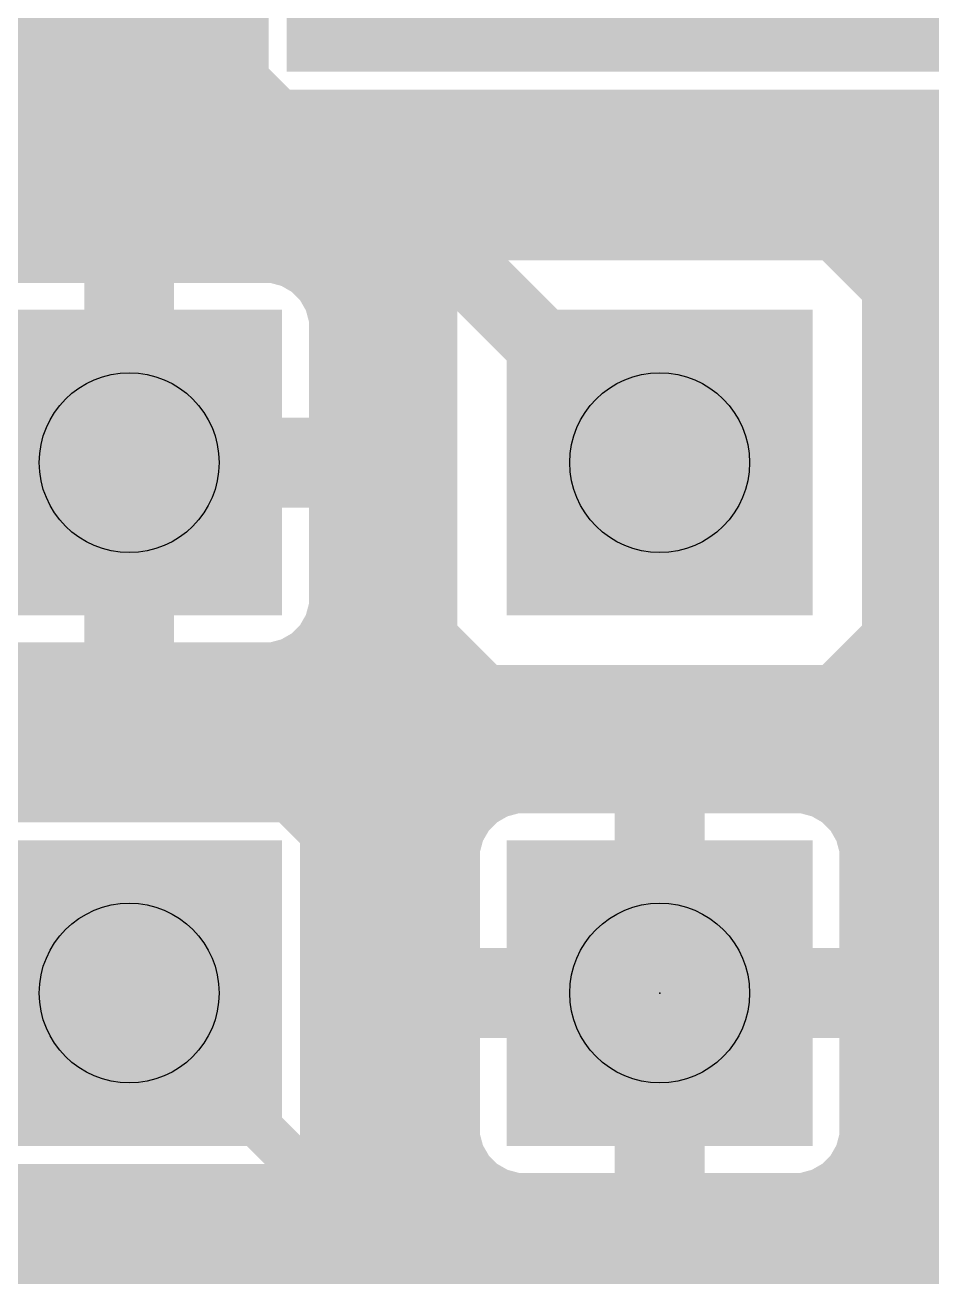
# Model space of a CAD drawing. Extents: x 0 to 10.8, y 0 to 6.1.
# Drawn here: x 1.671 to 1.8727, y 3.9535 to 4.232 of the extents above; entities that cross this region are included whole.
import ezdxf

# ---------------------------------------------------------------- set-up
doc = ezdxf.new("R2010")
doc.units = 0
for name, color, linetype in [('1', 22, 'CONTINUOUS'), ('116', 253, 'CONTINUOUS'), ('16', 175, 'CONTINUOUS'), ('17', 82, 'CONTINUOUS'), ('21', 253, 'CONTINUOUS'), ('23', 7, 'CONTINUOUS'), ('29', 253, 'CONTINUOUS'), ('30', 253, 'CONTINUOUS'), ('44', 253, 'CONTINUOUS')]:
    doc.layers.add(name, color=color, linetype=linetype)

# ---------------------------------------------------------------- blocks, each defined once
blk = doc.blocks.new('SQUAREP')
blk.add_solid([(-0.5, -0.5), (0.5, -0.5), (-0.5, 0.5), (0.5, 0.5)])

msp = doc.modelspace()

# ---------------------------------------------------------------- linework, layer by layer
at = {"layer": '1', "const_width": 0.016}
for points in [[(1.717126, 4.39028), (1.717126, 4.223913)], [(1.267083, 4.24), (1.717126, 4.24)], [(1.265154, 4.224), (1.717126, 4.224)], [(1.717126, 4.223913), (1.470732, 4.223913)], [(1.802965, 4.18765), (1.780957, 4.209654)], [(1.780957, 4.209654), (1.897752, 4.209654)], [(1.782614, 4.208), (4.294, 4.208)], [(1.464567, 4.192917), (1.753862, 4.192917)], [(1.753862, 4.192917), (1.812126, 4.134654)], [(1.798614, 4.192), (4.294, 4.192)], [(1.85165, 4.18765), (1.802965, 4.18765)], [(1.865122, 4.174177), (1.85165, 4.18765)], [(1.863299, 4.176), (1.888846, 4.176)], [(1.865122, 4.095126), (1.865122, 4.174177)], [(1.742122, 4.136654), (1.742122, 4.160819)], [(1.742122, 4.160819), (1.759126, 4.143811)], [(1.742122, 4.16), (1.742937, 4.16)], [(1.865122, 4.16), (1.884126, 4.16)], [(1.742122, 4.144), (1.758937, 4.144)], [(1.759126, 4.143811), (1.759126, 4.095126)], [(1.865122, 4.144), (1.884126, 4.144)], [(1.646126, 4.136654), (1.692098, 4.136654)], [(1.692098, 4.136654), (1.692098, 4.132646)], [(1.69615, 4.132646), (1.69615, 4.136654)], [(1.69615, 4.136654), (1.742122, 4.136654)], [(1.692098, 4.132646), (1.646126, 4.132646)], [(1.692118, 4.086654), (1.692118, 4.132626)], [(1.692118, 4.132626), (1.696126, 4.132626)], [(1.696126, 4.132626), (1.696126, 4.086654)], [(1.742122, 4.132646), (1.69615, 4.132646)], [(1.742122, 4.10228), (1.742122, 4.132646)], [(1.692118, 4.128), (1.696126, 4.128)], [(1.742122, 4.128), (1.759126, 4.128)], [(1.865122, 4.128), (1.884126, 4.128)], [(1.692118, 4.112), (1.696126, 4.112)], [(1.742122, 4.112), (1.759126, 4.112)], [(1.865122, 4.112), (1.884126, 4.112)], [(1.740894, 4.097705), (1.742122, 4.10228)], [(1.738528, 4.093598), (1.740894, 4.097705)], [(1.692118, 4.096), (1.696126, 4.096)], [(1.739909, 4.096), (1.759126, 4.096)], [(1.759126, 4.095126), (1.772598, 4.081654)], [(1.85165, 4.081654), (1.865122, 4.095126)], [(1.865122, 4.096), (1.88615, 4.096)], [(1.735177, 4.090248), (1.738528, 4.093598)], [(1.731071, 4.087882), (1.735177, 4.090248)], [(1.661752, 4.086654), (1.692118, 4.086654)], [(1.696126, 4.086654), (1.726496, 4.086654)], [(1.726496, 4.086654), (1.731071, 4.087882)], [(1.772598, 4.081654), (1.85165, 4.081654)], [(1.395488, 4.08), (1.955299, 4.08)], [(1.379488, 4.064), (1.777335, 4.064)], [(1.779752, 4.06465), (1.775177, 4.063421)], [(1.810118, 4.06465), (1.779752, 4.06465)], [(1.810118, 4.018677), (1.810118, 4.06465)], [(1.810118, 4.064), (1.814126, 4.064)], [(1.844496, 4.06465), (1.814126, 4.06465)], [(1.814126, 4.06465), (1.814126, 4.018677)], [(1.849071, 4.063421), (1.844496, 4.06465)], [(1.846917, 4.064), (1.971299, 4.064)], [(1.730752, 4.06265), (1.657496, 4.06265)], [(1.740122, 4.05328), (1.730752, 4.06265)], [(1.771071, 4.061055), (1.76772, 4.057705)], [(1.775177, 4.063421), (1.771071, 4.061055)], [(1.853177, 4.061055), (1.849071, 4.063421)], [(1.856528, 4.057705), (1.853177, 4.061055)], [(1.76772, 4.057705), (1.765354, 4.053598)], [(1.858894, 4.053598), (1.856528, 4.057705)], [(1.740122, 3.980024), (1.740122, 4.05328)], [(1.765354, 4.053598), (1.764126, 4.049024)], [(1.860122, 4.049024), (1.858894, 4.053598)], [(1.740122, 4.048), (1.764126, 4.048)], [(1.764126, 4.049024), (1.764126, 4.018654)], [(1.810118, 4.048), (1.814126, 4.048)], [(1.860122, 4.018654), (1.860122, 4.049024)], [(1.860122, 4.048), (1.884126, 4.048)], [(1.740122, 4.032), (1.764126, 4.032)], [(1.810118, 4.032), (1.814126, 4.032)], [(1.860122, 4.032), (1.884126, 4.032)], [(1.764126, 4.018654), (1.810098, 4.018654)], [(1.810098, 4.018654), (1.810098, 4.014646)], [(1.814126, 4.018677), (1.810118, 4.018677)], [(1.81415, 4.014646), (1.81415, 4.018654)], [(1.81415, 4.018654), (1.860122, 4.018654)], [(1.740122, 4.016), (1.810098, 4.016)], [(1.810098, 4.014646), (1.764126, 4.014646)], [(1.764126, 4.014646), (1.764126, 3.98428)], [(1.810118, 3.968654), (1.810118, 4.014626)], [(1.810118, 4.014626), (1.814126, 4.014626)], [(1.814126, 4.014626), (1.814126, 3.968654)], [(1.81415, 4.016), (1.884126, 4.016)], [(1.860122, 4.014646), (1.81415, 4.014646)], [(1.860122, 3.98428), (1.860122, 4.014646)], [(1.740122, 4), (1.764126, 4)], [(1.810118, 4), (1.814126, 4)], [(1.860122, 4), (1.884126, 4)], [(1.740122, 3.984), (1.764201, 3.984)], [(1.764126, 3.98428), (1.765354, 3.979705)], [(1.810118, 3.984), (1.814126, 3.984)], [(1.858894, 3.979705), (1.860122, 3.98428)], [(1.860043, 3.984), (1.884126, 3.984)], [(1.730752, 3.970654), (1.740122, 3.980024)], [(1.765354, 3.979705), (1.76772, 3.975598)], [(1.856528, 3.975598), (1.858894, 3.979705)], [(1.76772, 3.975598), (1.771071, 3.972248)], [(1.853177, 3.972248), (1.856528, 3.975598)], [(1.771071, 3.972248), (1.775177, 3.969882)], [(1.849071, 3.969882), (1.853177, 3.972248)], [(1.657496, 3.970654), (1.730752, 3.970654)], [(1.775177, 3.969882), (1.779752, 3.968654)], [(1.844496, 3.968654), (1.849071, 3.969882)], [(1.377453, 3.968), (1.979, 3.968)], [(1.779752, 3.968654), (1.810118, 3.968654)], [(1.814126, 3.968654), (1.844496, 3.968654)], [(1.377453, 3.952), (1.979, 3.952)]]:
    msp.add_lwpolyline(points, dxfattribs=at)
at = {"layer": '1', "const_width": 0.008}
for points in [[(1.717126, 4.236, 1), (1.717126, 4.244)], [(1.717126, 4.22, 1), (1.717126, 4.228)], [(1.717126, 4.219913, 1), (1.717126, 4.227913)], [(1.713126, 4.223913, 1), (1.721126, 4.223913)], [(1.780957, 4.213654, 1), (1.780957, 4.205654)], [(1.783785, 4.212482, 1), (1.778129, 4.206825)], [(1.782614, 4.212, 1), (1.782614, 4.204)], [(1.756691, 4.195746, 1), (1.751034, 4.190089)], [(1.753862, 4.188917, 1), (1.753862, 4.196917)], [(1.798614, 4.196, 1), (1.798614, 4.188)], [(1.802965, 4.19165, 1), (1.802965, 4.18365)], [(1.800136, 4.184821, 1), (1.805793, 4.190478)], [(1.854478, 4.190478, 1), (1.848821, 4.184821)], [(1.85165, 4.18365, 1), (1.85165, 4.19165)], [(1.863299, 4.18, 1), (1.863299, 4.172)], [(1.869122, 4.174177, 1), (1.861122, 4.174177)], [(1.862294, 4.171349, 1), (1.86795, 4.177006)], [(1.746122, 4.160819, 1), (1.738122, 4.160819)], [(1.744951, 4.163647, 1), (1.739293, 4.157991)], [(1.742122, 4.164, 1), (1.742122, 4.156)], [(1.742937, 4.156, 1), (1.742937, 4.164)], [(1.865122, 4.164, 1), (1.865122, 4.156)], [(1.742122, 4.148, 1), (1.742122, 4.14)], [(1.763126, 4.143811, 1), (1.755126, 4.143811)], [(1.756297, 4.140983, 1), (1.761955, 4.146639)], [(1.758937, 4.14, 1), (1.758937, 4.148)], [(1.865122, 4.148, 1), (1.865122, 4.14)], [(1.696098, 4.136654, 1), (1.688098, 4.136654)], [(1.692098, 4.132654, 1), (1.692098, 4.140654)], [(1.70015, 4.136654, 1), (1.69215, 4.136654)], [(1.69615, 4.140654, 1), (1.69615, 4.132654)], [(1.742122, 4.132654, 1), (1.742122, 4.140654)], [(1.809298, 4.131825, 1), (1.814954, 4.137482)], [(1.696118, 4.132626, 1), (1.688118, 4.132626)], [(1.692118, 4.136626, 1), (1.692118, 4.128626)], [(1.692098, 4.128646, 1), (1.692098, 4.136646)], [(1.700126, 4.132626, 1), (1.692126, 4.132626)], [(1.69615, 4.136646, 1), (1.69615, 4.128646)], [(1.696126, 4.128626, 1), (1.696126, 4.136626)], [(1.738122, 4.136654, 1), (1.746122, 4.136654)], [(1.746122, 4.132646, 1), (1.738122, 4.132646)], [(1.742122, 4.128646, 1), (1.742122, 4.136646)], [(1.688098, 4.132646, 1), (1.696098, 4.132646)], [(1.692118, 4.132, 1), (1.692118, 4.124)], [(1.69215, 4.132646, 1), (1.70015, 4.132646)], [(1.696126, 4.124, 1), (1.696126, 4.132)], [(1.742122, 4.132, 1), (1.742122, 4.124)], [(1.759126, 4.124, 1), (1.759126, 4.132)], [(1.865122, 4.132, 1), (1.865122, 4.124)], [(1.692118, 4.116, 1), (1.692118, 4.108)], [(1.696126, 4.108, 1), (1.696126, 4.116)], [(1.742122, 4.116, 1), (1.742122, 4.108)], [(1.759126, 4.108, 1), (1.759126, 4.116)], [(1.865122, 4.116, 1), (1.865122, 4.108)], [(1.745985, 4.101242, 1), (1.738259, 4.103317)], [(1.744359, 4.095708, 1), (1.737428, 4.099702)], [(1.738122, 4.10228, 1), (1.746122, 4.10228)], [(1.692118, 4.1, 1), (1.692118, 4.092)], [(1.696126, 4.092, 1), (1.696126, 4.1)], [(1.739909, 4.1, 1), (1.739909, 4.092)], [(1.737031, 4.098742, 1), (1.744757, 4.096667)], [(1.761954, 4.097954, 1), (1.756298, 4.092298)], [(1.759126, 4.092, 1), (1.759126, 4.1)], [(1.865122, 4.1, 1), (1.865122, 4.092)], [(1.86795, 4.092298, 1), (1.862294, 4.097954)], [(1.735062, 4.095595, 1), (1.741993, 4.091601)], [(1.741356, 4.09077, 1), (1.735699, 4.096427)], [(1.732349, 4.093076, 1), (1.738006, 4.08742)], [(1.737174, 4.086782, 1), (1.73318, 4.093714)], [(1.755126, 4.095126, 1), (1.763126, 4.095126)], [(1.861122, 4.095126, 1), (1.869122, 4.095126)], [(1.692118, 4.082654, 1), (1.692118, 4.090654)], [(1.696126, 4.090654, 1), (1.696126, 4.082654)], [(1.725459, 4.090517, 1), (1.727533, 4.08279)], [(1.726496, 4.082654, 1), (1.726496, 4.090654)], [(1.729074, 4.091348, 1), (1.733068, 4.084416)], [(1.732108, 4.084019, 1), (1.730034, 4.091745)], [(1.688118, 4.086654, 1), (1.696118, 4.086654)], [(1.692126, 4.086654, 1), (1.700126, 4.086654)], [(1.772598, 4.085654, 1), (1.772598, 4.077654)], [(1.76977, 4.078825, 1), (1.775427, 4.084482)], [(1.848821, 4.084482, 1), (1.854478, 4.078825)], [(1.85165, 4.077654, 1), (1.85165, 4.085654)], [(1.779752, 4.06865, 1), (1.779752, 4.06065)], [(1.777335, 4.06, 1), (1.777335, 4.068)], [(1.780789, 4.060786, 1), (1.778715, 4.068513)], [(1.814118, 4.06465, 1), (1.806118, 4.06465)], [(1.810118, 4.068, 1), (1.810118, 4.06)], [(1.810118, 4.06065, 1), (1.810118, 4.06865)], [(1.814126, 4.06865, 1), (1.814126, 4.06065)], [(1.818126, 4.06465, 1), (1.810126, 4.06465)], [(1.814126, 4.06, 1), (1.814126, 4.068)], [(1.845533, 4.068513, 1), (1.843459, 4.060786)], [(1.846917, 4.068, 1), (1.846917, 4.06)], [(1.844496, 4.06065, 1), (1.844496, 4.06865)], [(1.73358, 4.065478, 1), (1.727924, 4.059821)], [(1.730752, 4.05865, 1), (1.730752, 4.06665)], [(1.773899, 4.058227, 1), (1.768242, 4.063884)], [(1.77414, 4.067284, 1), (1.776214, 4.059558)], [(1.777174, 4.059955, 1), (1.77318, 4.066887)], [(1.851068, 4.066887, 1), (1.847074, 4.059955)], [(1.848034, 4.059558, 1), (1.850108, 4.067284)], [(1.856006, 4.063884, 1), (1.850349, 4.058227)], [(1.769074, 4.064521, 1), (1.773068, 4.057589)], [(1.85118, 4.057589, 1), (1.855174, 4.064521)], [(1.764892, 4.060533, 1), (1.770549, 4.054876)], [(1.771186, 4.055708, 1), (1.764255, 4.059702)], [(1.859993, 4.059702, 1), (1.853062, 4.055708)], [(1.853699, 4.054876, 1), (1.859356, 4.060533)], [(1.744122, 4.05328, 1), (1.736122, 4.05328)], [(1.769217, 4.052561, 1), (1.761491, 4.054636)], [(1.862757, 4.054636, 1), (1.855031, 4.052561)], [(1.737294, 4.050451, 1), (1.74295, 4.056108)], [(1.761889, 4.055595, 1), (1.76882, 4.051601)], [(1.855428, 4.051601, 1), (1.862359, 4.055595)], [(1.740122, 4.052, 1), (1.740122, 4.044)], [(1.768126, 4.049024, 1), (1.760126, 4.049024)], [(1.764126, 4.044, 1), (1.764126, 4.052)], [(1.810118, 4.052, 1), (1.810118, 4.044)], [(1.814126, 4.044, 1), (1.814126, 4.052)], [(1.864122, 4.049024, 1), (1.856122, 4.049024)], [(1.860122, 4.052, 1), (1.860122, 4.044)], [(1.760263, 4.050061, 1), (1.767989, 4.047986)], [(1.856259, 4.047986, 1), (1.863985, 4.050061)], [(1.740122, 4.036, 1), (1.740122, 4.028)], [(1.764126, 4.028, 1), (1.764126, 4.036)], [(1.810118, 4.036, 1), (1.810118, 4.028)], [(1.814126, 4.028, 1), (1.814126, 4.036)], [(1.860122, 4.036, 1), (1.860122, 4.028)], [(1.764126, 4.022654, 1), (1.764126, 4.014654)], [(1.814098, 4.018654, 1), (1.806098, 4.018654)], [(1.810118, 4.022677, 1), (1.810118, 4.014677)], [(1.810098, 4.014654, 1), (1.810098, 4.022654)], [(1.81815, 4.018654, 1), (1.81015, 4.018654)], [(1.81415, 4.022654, 1), (1.81415, 4.014654)], [(1.814126, 4.014677, 1), (1.814126, 4.022677)], [(1.860122, 4.014654, 1), (1.860122, 4.022654)], [(1.740122, 4.02, 1), (1.740122, 4.012)], [(1.760126, 4.018654, 1), (1.768126, 4.018654)], [(1.764126, 4.018646, 1), (1.764126, 4.010646)], [(1.768126, 4.014646, 1), (1.760126, 4.014646)], [(1.806118, 4.018677, 1), (1.814118, 4.018677)], [(1.814118, 4.014626, 1), (1.806118, 4.014626)], [(1.810118, 4.018626, 1), (1.810118, 4.010626)], [(1.810098, 4.012, 1), (1.810098, 4.02)], [(1.810098, 4.010646, 1), (1.810098, 4.018646)], [(1.810126, 4.018677, 1), (1.818126, 4.018677)], [(1.818126, 4.014626, 1), (1.810126, 4.014626)], [(1.81415, 4.02, 1), (1.81415, 4.012)], [(1.81415, 4.018646, 1), (1.81415, 4.010646)], [(1.814126, 4.010626, 1), (1.814126, 4.018626)], [(1.856122, 4.018654, 1), (1.864122, 4.018654)], [(1.864122, 4.014646, 1), (1.856122, 4.014646)], [(1.860122, 4.010646, 1), (1.860122, 4.018646)], [(1.806098, 4.014646, 1), (1.814098, 4.014646)], [(1.81015, 4.014646, 1), (1.81815, 4.014646)], [(1.740122, 4.004, 1), (1.740122, 3.996)], [(1.764126, 3.996, 1), (1.764126, 4.004)], [(1.810118, 4.004, 1), (1.810118, 3.996)], [(1.814126, 3.996, 1), (1.814126, 4.004)], [(1.860122, 4.004, 1), (1.860122, 3.996)], [(1.740122, 3.988, 1), (1.740122, 3.98)], [(1.767989, 3.985317, 1), (1.760263, 3.983242)], [(1.764201, 3.98, 1), (1.764201, 3.988)], [(1.810118, 3.988, 1), (1.810118, 3.98)], [(1.814126, 3.98, 1), (1.814126, 3.988)], [(1.860043, 3.988, 1), (1.860043, 3.98)], [(1.863985, 3.983242, 1), (1.856259, 3.985317)], [(1.760126, 3.98428, 1), (1.768126, 3.98428)], [(1.856122, 3.98428, 1), (1.864122, 3.98428)], [(1.74295, 3.977195, 1), (1.737294, 3.982852)], [(1.76882, 3.981702, 1), (1.761889, 3.977708)], [(1.862359, 3.977708, 1), (1.855428, 3.981702)], [(1.736122, 3.980024, 1), (1.744122, 3.980024)], [(1.761491, 3.978667, 1), (1.769217, 3.980742)], [(1.770549, 3.978427, 1), (1.764892, 3.97277)], [(1.859356, 3.97277, 1), (1.853699, 3.978427)], [(1.855031, 3.980742, 1), (1.862757, 3.978667)], [(1.764255, 3.973601, 1), (1.771186, 3.977595)], [(1.773068, 3.975714, 1), (1.769074, 3.968782)], [(1.855174, 3.968782, 1), (1.85118, 3.975714)], [(1.853062, 3.977595, 1), (1.859993, 3.973601)], [(1.727924, 3.973482, 1), (1.73358, 3.967825)], [(1.730752, 3.966654, 1), (1.730752, 3.974654)], [(1.768242, 3.96942, 1), (1.773899, 3.975076)], [(1.776214, 3.973745, 1), (1.77414, 3.966019)], [(1.77318, 3.966416, 1), (1.777174, 3.973348)], [(1.847074, 3.973348, 1), (1.851068, 3.966416)], [(1.850108, 3.966019, 1), (1.848034, 3.973745)], [(1.850349, 3.975076, 1), (1.856006, 3.96942)], [(1.779752, 3.972654, 1), (1.779752, 3.964654)], [(1.778715, 3.96479, 1), (1.780789, 3.972517)], [(1.810118, 3.964654, 1), (1.810118, 3.972654)], [(1.814126, 3.972654, 1), (1.814126, 3.964654)], [(1.843459, 3.972517, 1), (1.845533, 3.96479)], [(1.844496, 3.964654, 1), (1.844496, 3.972654)], [(1.806118, 3.968654, 1), (1.814118, 3.968654)], [(1.810126, 3.968654, 1), (1.818126, 3.968654)]]:
    msp.add_lwpolyline(points, format="xyb", dxfattribs=at)
at = {"layer": '116', "const_width": 0.016063}
for points in [[(1.694134, 4.120709, 1), (1.694134, 4.148583, 1), (1.694134, 4.120709)], [(1.812126, 4.120709, 1), (1.812126, 4.148583, 1), (1.812126, 4.120709)], [(1.694134, 4.002717, 1), (1.694134, 4.030591, 1), (1.694134, 4.002717)], [(1.812126, 4.002717, 1), (1.812126, 4.030591, 1), (1.812126, 4.002717)]]:
    msp.add_lwpolyline(points, format="xyb", dxfattribs=at)
at = {"layer": '16'}
for points, const_width in [([(1.717126, 4.39028), (1.717126, 4.219024)], 0.016), ([(1.484697, 4.24), (1.717126, 4.24)], 0.016), ([(1.468697, 4.224), (1.717126, 4.224)], 0.016), ([(1.717126, 4.219024), (1.726496, 4.209654)], 0.016), ([(1.726496, 4.209654), (1.897752, 4.209654)], 0.016), ([(1.452697, 4.208), (4.368303, 4.208)], 0.016), ([(1.436697, 4.192), (4.352303, 4.192)], 0.016), ([(1.772598, 4.18765), (1.759126, 4.174177)], 0.016), ([(1.85165, 4.18765), (1.772598, 4.18765)], 0.016), ([(1.865122, 4.174177), (1.85165, 4.18765)], 0.016), ([(1.692118, 4.18265), (1.661752, 4.18265)], 0.016), ([(1.692118, 4.136677), (1.692118, 4.18265)], 0.016), ([(1.726496, 4.18265), (1.696126, 4.18265)], 0.016), ([(1.696126, 4.18265), (1.696126, 4.136677)], 0.016), ([(1.731071, 4.181421), (1.726496, 4.18265)], 0.016), ([(1.735177, 4.179055), (1.731071, 4.181421)], 0.016), ([(1.738528, 4.175705), (1.735177, 4.179055)], 0.016), ([(1.692118, 4.176), (1.696126, 4.176)], 0.016), ([(1.738232, 4.176), (1.760949, 4.176)], 0.016), ([(1.740894, 4.171598), (1.738528, 4.175705)], 0.016), ([(1.863299, 4.176), (1.888846, 4.176)], 0.016), ([(1.759126, 4.174177), (1.759126, 4.095126)], 0.016), ([(1.865122, 4.095126), (1.865122, 4.174177)], 0.016), ([(1.742122, 4.167024), (1.740894, 4.171598)], 0.016), ([(1.742122, 4.136654), (1.742122, 4.167024)], 0.016), ([(1.692118, 4.16), (1.696126, 4.16)], 0.016), ([(1.742122, 4.16), (1.759126, 4.16)], 0.016), ([(1.865122, 4.16), (1.884126, 4.16)], 0.016), ([(1.692118, 4.144), (1.696126, 4.144)], 0.016), ([(1.742122, 4.144), (1.759126, 4.144)], 0.016), ([(1.865122, 4.144), (1.884126, 4.144)], 0.016), ([(1.646126, 4.136654), (1.692098, 4.136654)], 0.016), ([(1.692098, 4.136654), (1.692098, 4.132646)], 0.016), ([(1.696126, 4.136677), (1.692118, 4.136677)], 0.016), ([(1.69615, 4.132646), (1.69615, 4.136654)], 0.016), ([(1.69615, 4.136654), (1.742122, 4.136654)], 0.016), ([(1.692098, 4.132646), (1.646126, 4.132646)], 0.016), ([(1.692118, 4.086654), (1.692118, 4.132626)], 0.016), ([(1.692118, 4.132626), (1.696126, 4.132626)], 0.016), ([(1.696126, 4.132626), (1.696126, 4.086654)], 0.016), ([(1.742122, 4.132646), (1.69615, 4.132646)], 0.016), ([(1.742122, 4.10228), (1.742122, 4.132646)], 0.016), ([(1.692118, 4.128), (1.696126, 4.128)], 0.016), ([(1.742122, 4.128), (1.759126, 4.128)], 0.016), ([(1.865122, 4.128), (1.884126, 4.128)], 0.016), ([(1.692118, 4.112), (1.696126, 4.112)], 0.016), ([(1.742122, 4.112), (1.759126, 4.112)], 0.016), ([(1.865122, 4.112), (1.884126, 4.112)], 0.016), ([(1.740894, 4.097705), (1.742122, 4.10228)], 0.016), ([(1.738528, 4.093598), (1.740894, 4.097705)], 0.016), ([(1.692118, 4.096), (1.696126, 4.096)], 0.016), ([(1.739909, 4.096), (1.759126, 4.096)], 0.016), ([(1.759126, 4.095126), (1.772598, 4.081654)], 0.016), ([(1.85165, 4.081654), (1.865122, 4.095126)], 0.016), ([(1.865122, 4.096), (1.88615, 4.096)], 0.016), ([(1.735177, 4.090248), (1.738528, 4.093598)], 0.016), ([(1.731071, 4.087882), (1.735177, 4.090248)], 0.016), ([(1.661752, 4.086654), (1.692118, 4.086654)], 0.016), ([(1.696126, 4.086654), (1.726496, 4.086654)], 0.016), ([(1.726496, 4.086654), (1.731071, 4.087882)], 0.016), ([(1.772598, 4.081654), (1.85165, 4.081654)], 0.016), ([(1.324697, 4.08), (4.240303, 4.08)], 0.016), ([(1.308697, 4.064), (1.777335, 4.064)], 0.016), ([(1.779752, 4.06465), (1.775177, 4.063421)], 0.016), ([(1.810118, 4.06465), (1.779752, 4.06465)], 0.016), ([(1.810118, 4.018677), (1.810118, 4.06465)], 0.016), ([(1.810118, 4.064), (1.814126, 4.064)], 0.016), ([(1.844496, 4.06465), (1.814126, 4.06465)], 0.016), ([(1.814126, 4.06465), (1.814126, 4.018677)], 0.016), ([(1.849071, 4.063421), (1.844496, 4.06465)], 0.016), ([(1.846917, 4.064), (4.224303, 4.064)], 0.016), ([(1.730752, 4.06265), (1.657496, 4.06265)], 0.016), ([(1.740122, 4.05328), (1.730752, 4.06265)], 0.016), ([(1.771071, 4.061055), (1.76772, 4.057705)], 0.016), ([(1.775177, 4.063421), (1.771071, 4.061055)], 0.016), ([(1.853177, 4.061055), (1.849071, 4.063421)], 0.016), ([(1.856528, 4.057705), (1.853177, 4.061055)], 0.016), ([(1.76772, 4.057705), (1.765354, 4.053598)], 0.016), ([(1.858894, 4.053598), (1.856528, 4.057705)], 0.016), ([(1.740122, 3.999571), (1.740122, 4.05328)], 0.016), ([(1.765354, 4.053598), (1.764126, 4.049024)], 0.016), ([(1.860122, 4.049024), (1.858894, 4.053598)], 0.016), ([(1.740122, 4.048), (1.764126, 4.048)], 0.016), ([(1.764126, 4.049024), (1.764126, 4.018654)], 0.016), ([(1.810118, 4.048), (1.814126, 4.048)], 0.016), ([(1.860122, 4.018654), (1.860122, 4.049024)], 0.016), ([(1.860122, 4.048), (1.884126, 4.048)], 0.016), ([(1.740122, 4.032), (1.764126, 4.032)], 0.016), ([(1.810118, 4.032), (1.814126, 4.032)], 0.016), ([(1.860122, 4.032), (1.884126, 4.032)], 0.016), ([(1.764126, 4.018654), (1.810098, 4.018654)], 0.016), ([(1.810098, 4.018654), (1.810098, 4.014646)], 0.016), ([(1.814126, 4.018677), (1.810118, 4.018677)], 0.016), ([(1.81415, 4.014646), (1.81415, 4.018654)], 0.016), ([(1.81415, 4.018654), (1.860122, 4.018654)], 0.016), ([(1.695, 4.015), (1.694126, 4.016654)], 0.01), ([(1.740122, 4.016), (1.810098, 4.016)], 0.016), ([(1.810098, 4.014646), (1.764126, 4.014646)], 0.016), ([(1.764126, 4.014646), (1.764126, 3.98428)], 0.016), ([(1.810118, 3.968654), (1.810118, 4.014626)], 0.016), ([(1.810118, 4.014626), (1.814126, 4.014626)], 0.016), ([(1.814126, 4.014626), (1.814126, 3.968654)], 0.016), ([(1.81415, 4.016), (1.884126, 4.016)], 0.016), ([(1.860122, 4.014646), (1.81415, 4.014646)], 0.016), ([(1.860122, 3.98428), (1.860122, 4.014646)], 0.016), ([(1.83, 3.88), (1.695, 4.015)], 0.01), ([(1.740122, 4), (1.764126, 4)], 0.016), ([(1.810118, 4), (1.814126, 4)], 0.016), ([(1.860122, 4), (1.884126, 4)], 0.016), ([(1.838697, 3.900996), (1.740122, 3.999571)], 0.016), ([(1.755693, 3.984), (1.764201, 3.984)], 0.016), ([(1.764126, 3.98428), (1.765354, 3.979705)], 0.016), ([(1.810118, 3.984), (1.814126, 3.984)], 0.016), ([(1.858894, 3.979705), (1.860122, 3.98428)], 0.016), ([(1.860043, 3.984), (1.884126, 3.984)], 0.016), ([(1.765354, 3.979705), (1.76772, 3.975598)], 0.016), ([(1.856528, 3.975598), (1.858894, 3.979705)], 0.016), ([(1.76772, 3.975598), (1.771071, 3.972248)], 0.016), ([(1.853177, 3.972248), (1.856528, 3.975598)], 0.016), ([(1.771071, 3.972248), (1.775177, 3.969882)], 0.016), ([(1.849071, 3.969882), (1.853177, 3.972248)], 0.016), ([(1.657496, 3.970654), (1.709646, 3.970654)], 0.016), ([(1.709646, 3.970654), (1.801307, 3.878996)], 0.016), ([(1.775177, 3.969882), (1.779752, 3.968654)], 0.016), ([(1.844496, 3.968654), (1.849071, 3.969882)], 0.016), ([(1.229177, 3.968), (1.712299, 3.968)], 0.016), ([(1.771693, 3.968), (1.952299, 3.968)], 0.016), ([(1.779752, 3.968654), (1.810118, 3.968654)], 0.016), ([(1.814126, 3.968654), (1.844496, 3.968654)], 0.016), ([(1.229177, 3.952), (1.728299, 3.952)], 0.016), ([(1.787693, 3.952), (1.968299, 3.952)], 0.016)]:
    msp.add_lwpolyline(points, dxfattribs=dict(at, const_width=const_width))
for points, const_width in [([(1.717126, 4.236, 1), (1.717126, 4.244)], 0.008), ([(1.717126, 4.22, 1), (1.717126, 4.228)], 0.008), ([(1.719954, 4.221852, 1), (1.714298, 4.216195)], 0.008), ([(1.713126, 4.219024, 1), (1.721126, 4.219024)], 0.008), ([(1.726496, 4.213654, 1), (1.726496, 4.205654)], 0.008), ([(1.723668, 4.206825, 1), (1.729324, 4.212482)], 0.008), ([(1.772598, 4.19165, 1), (1.772598, 4.18365)], 0.008), ([(1.775427, 4.184821, 1), (1.76977, 4.190478)], 0.008), ([(1.854478, 4.190478, 1), (1.848821, 4.184821)], 0.008), ([(1.85165, 4.18365, 1), (1.85165, 4.19165)], 0.008), ([(1.696118, 4.18265, 1), (1.688118, 4.18265)], 0.008), ([(1.692118, 4.17865, 1), (1.692118, 4.18665)], 0.008), ([(1.696126, 4.18665, 1), (1.696126, 4.17865)], 0.008), ([(1.700126, 4.18265, 1), (1.692126, 4.18265)], 0.008), ([(1.727533, 4.186513, 1), (1.725459, 4.178786)], 0.008), ([(1.726496, 4.17865, 1), (1.726496, 4.18665)], 0.008), ([(1.733068, 4.184887, 1), (1.729074, 4.177955)], 0.008), ([(1.730034, 4.177558, 1), (1.732108, 4.185284)], 0.008), ([(1.738006, 4.181884, 1), (1.732349, 4.176227)], 0.008), ([(1.73318, 4.175589, 1), (1.737174, 4.182521)], 0.008), ([(1.692118, 4.18, 1), (1.692118, 4.172)], 0.008), ([(1.696126, 4.172, 1), (1.696126, 4.18)], 0.008), ([(1.738232, 4.18, 1), (1.738232, 4.172)], 0.008), ([(1.741993, 4.177702, 1), (1.735062, 4.173708)], 0.008), ([(1.760949, 4.172, 1), (1.760949, 4.18)], 0.008), ([(1.863299, 4.18, 1), (1.863299, 4.172)], 0.008), ([(1.735699, 4.172876, 1), (1.741356, 4.178533)], 0.008), ([(1.763126, 4.174177, 1), (1.755126, 4.174177)], 0.008), ([(1.756298, 4.177006, 1), (1.761954, 4.171349)], 0.008), ([(1.869122, 4.174177, 1), (1.861122, 4.174177)], 0.008), ([(1.862294, 4.171349, 1), (1.86795, 4.177006)], 0.008), ([(1.744757, 4.172636, 1), (1.737031, 4.170561)], 0.008), ([(1.737428, 4.169601, 1), (1.744359, 4.173595)], 0.008), ([(1.746122, 4.167024, 1), (1.738122, 4.167024)], 0.008), ([(1.738259, 4.165986, 1), (1.745985, 4.168061)], 0.008), ([(1.692118, 4.164, 1), (1.692118, 4.156)], 0.008), ([(1.696126, 4.156, 1), (1.696126, 4.164)], 0.008), ([(1.742122, 4.164, 1), (1.742122, 4.156)], 0.008), ([(1.759126, 4.156, 1), (1.759126, 4.164)], 0.008), ([(1.865122, 4.164, 1), (1.865122, 4.156)], 0.008), ([(1.692118, 4.148, 1), (1.692118, 4.14)], 0.008), ([(1.696126, 4.14, 1), (1.696126, 4.148)], 0.008), ([(1.742122, 4.148, 1), (1.742122, 4.14)], 0.008), ([(1.759126, 4.14, 1), (1.759126, 4.148)], 0.008), ([(1.865122, 4.148, 1), (1.865122, 4.14)], 0.008), ([(1.696098, 4.136654, 1), (1.688098, 4.136654)], 0.008), ([(1.692118, 4.140677, 1), (1.692118, 4.132677)], 0.008), ([(1.692098, 4.132654, 1), (1.692098, 4.140654)], 0.008), ([(1.70015, 4.136654, 1), (1.69215, 4.136654)], 0.008), ([(1.69615, 4.140654, 1), (1.69615, 4.132654)], 0.008), ([(1.696126, 4.132677, 1), (1.696126, 4.140677)], 0.008), ([(1.742122, 4.132654, 1), (1.742122, 4.140654)], 0.008), ([(1.688118, 4.136677, 1), (1.696118, 4.136677)], 0.008), ([(1.696118, 4.132626, 1), (1.688118, 4.132626)], 0.008), ([(1.692118, 4.136626, 1), (1.692118, 4.128626)], 0.008), ([(1.692098, 4.128646, 1), (1.692098, 4.136646)], 0.008), ([(1.692126, 4.136677, 1), (1.700126, 4.136677)], 0.008), ([(1.700126, 4.132626, 1), (1.692126, 4.132626)], 0.008), ([(1.69615, 4.136646, 1), (1.69615, 4.128646)], 0.008), ([(1.696126, 4.128626, 1), (1.696126, 4.136626)], 0.008), ([(1.738122, 4.136654, 1), (1.746122, 4.136654)], 0.008), ([(1.746122, 4.132646, 1), (1.738122, 4.132646)], 0.008), ([(1.742122, 4.128646, 1), (1.742122, 4.136646)], 0.008), ([(1.688098, 4.132646, 1), (1.696098, 4.132646)], 0.008), ([(1.692118, 4.132, 1), (1.692118, 4.124)], 0.008), ([(1.69215, 4.132646, 1), (1.70015, 4.132646)], 0.008), ([(1.696126, 4.124, 1), (1.696126, 4.132)], 0.008), ([(1.742122, 4.132, 1), (1.742122, 4.124)], 0.008), ([(1.759126, 4.124, 1), (1.759126, 4.132)], 0.008), ([(1.865122, 4.132, 1), (1.865122, 4.124)], 0.008), ([(1.692118, 4.116, 1), (1.692118, 4.108)], 0.008), ([(1.696126, 4.108, 1), (1.696126, 4.116)], 0.008), ([(1.742122, 4.116, 1), (1.742122, 4.108)], 0.008), ([(1.759126, 4.108, 1), (1.759126, 4.116)], 0.008), ([(1.865122, 4.116, 1), (1.865122, 4.108)], 0.008), ([(1.745985, 4.101242, 1), (1.738259, 4.103317)], 0.008), ([(1.744359, 4.095708, 1), (1.737428, 4.099702)], 0.008), ([(1.738122, 4.10228, 1), (1.746122, 4.10228)], 0.008), ([(1.692118, 4.1, 1), (1.692118, 4.092)], 0.008), ([(1.696126, 4.092, 1), (1.696126, 4.1)], 0.008), ([(1.739909, 4.1, 1), (1.739909, 4.092)], 0.008), ([(1.737031, 4.098742, 1), (1.744757, 4.096667)], 0.008), ([(1.761954, 4.097954, 1), (1.756298, 4.092298)], 0.008), ([(1.759126, 4.092, 1), (1.759126, 4.1)], 0.008), ([(1.865122, 4.1, 1), (1.865122, 4.092)], 0.008), ([(1.86795, 4.092298, 1), (1.862294, 4.097954)], 0.008), ([(1.735062, 4.095595, 1), (1.741993, 4.091601)], 0.008), ([(1.741356, 4.09077, 1), (1.735699, 4.096427)], 0.008), ([(1.732349, 4.093076, 1), (1.738006, 4.08742)], 0.008), ([(1.737174, 4.086782, 1), (1.73318, 4.093714)], 0.008), ([(1.755126, 4.095126, 1), (1.763126, 4.095126)], 0.008), ([(1.861122, 4.095126, 1), (1.869122, 4.095126)], 0.008), ([(1.692118, 4.082654, 1), (1.692118, 4.090654)], 0.008), ([(1.696126, 4.090654, 1), (1.696126, 4.082654)], 0.008), ([(1.725459, 4.090517, 1), (1.727533, 4.08279)], 0.008), ([(1.726496, 4.082654, 1), (1.726496, 4.090654)], 0.008), ([(1.729074, 4.091348, 1), (1.733068, 4.084416)], 0.008), ([(1.732108, 4.084019, 1), (1.730034, 4.091745)], 0.008), ([(1.688118, 4.086654, 1), (1.696118, 4.086654)], 0.008), ([(1.692126, 4.086654, 1), (1.700126, 4.086654)], 0.008), ([(1.772598, 4.085654, 1), (1.772598, 4.077654)], 0.008), ([(1.76977, 4.078825, 1), (1.775427, 4.084482)], 0.008), ([(1.848821, 4.084482, 1), (1.854478, 4.078825)], 0.008), ([(1.85165, 4.077654, 1), (1.85165, 4.085654)], 0.008), ([(1.779752, 4.06865, 1), (1.779752, 4.06065)], 0.008), ([(1.777335, 4.06, 1), (1.777335, 4.068)], 0.008), ([(1.780789, 4.060786, 1), (1.778715, 4.068513)], 0.008), ([(1.814118, 4.06465, 1), (1.806118, 4.06465)], 0.008), ([(1.810118, 4.068, 1), (1.810118, 4.06)], 0.008), ([(1.810118, 4.06065, 1), (1.810118, 4.06865)], 0.008), ([(1.814126, 4.06865, 1), (1.814126, 4.06065)], 0.008), ([(1.818126, 4.06465, 1), (1.810126, 4.06465)], 0.008), ([(1.814126, 4.06, 1), (1.814126, 4.068)], 0.008), ([(1.845533, 4.068513, 1), (1.843459, 4.060786)], 0.008), ([(1.846917, 4.068, 1), (1.846917, 4.06)], 0.008), ([(1.844496, 4.06065, 1), (1.844496, 4.06865)], 0.008), ([(1.73358, 4.065478, 1), (1.727924, 4.059821)], 0.008), ([(1.730752, 4.05865, 1), (1.730752, 4.06665)], 0.008), ([(1.773899, 4.058227, 1), (1.768242, 4.063884)], 0.008), ([(1.77414, 4.067284, 1), (1.776214, 4.059558)], 0.008), ([(1.777174, 4.059955, 1), (1.77318, 4.066887)], 0.008), ([(1.851068, 4.066887, 1), (1.847074, 4.059955)], 0.008), ([(1.848034, 4.059558, 1), (1.850108, 4.067284)], 0.008), ([(1.856006, 4.063884, 1), (1.850349, 4.058227)], 0.008), ([(1.769074, 4.064521, 1), (1.773068, 4.057589)], 0.008), ([(1.85118, 4.057589, 1), (1.855174, 4.064521)], 0.008), ([(1.764892, 4.060533, 1), (1.770549, 4.054876)], 0.008), ([(1.771186, 4.055708, 1), (1.764255, 4.059702)], 0.008), ([(1.859993, 4.059702, 1), (1.853062, 4.055708)], 0.008), ([(1.853699, 4.054876, 1), (1.859356, 4.060533)], 0.008), ([(1.744122, 4.05328, 1), (1.736122, 4.05328)], 0.008), ([(1.769217, 4.052561, 1), (1.761491, 4.054636)], 0.008), ([(1.862757, 4.054636, 1), (1.855031, 4.052561)], 0.008), ([(1.737294, 4.050451, 1), (1.74295, 4.056108)], 0.008), ([(1.761889, 4.055595, 1), (1.76882, 4.051601)], 0.008), ([(1.855428, 4.051601, 1), (1.862359, 4.055595)], 0.008), ([(1.740122, 4.052, 1), (1.740122, 4.044)], 0.008), ([(1.768126, 4.049024, 1), (1.760126, 4.049024)], 0.008), ([(1.764126, 4.044, 1), (1.764126, 4.052)], 0.008), ([(1.810118, 4.052, 1), (1.810118, 4.044)], 0.008), ([(1.814126, 4.044, 1), (1.814126, 4.052)], 0.008), ([(1.864122, 4.049024, 1), (1.856122, 4.049024)], 0.008), ([(1.860122, 4.052, 1), (1.860122, 4.044)], 0.008), ([(1.760263, 4.050061, 1), (1.767989, 4.047986)], 0.008), ([(1.856259, 4.047986, 1), (1.863985, 4.050061)], 0.008), ([(1.740122, 4.036, 1), (1.740122, 4.028)], 0.008), ([(1.764126, 4.028, 1), (1.764126, 4.036)], 0.008), ([(1.810118, 4.036, 1), (1.810118, 4.028)], 0.008), ([(1.814126, 4.028, 1), (1.814126, 4.036)], 0.008), ([(1.860122, 4.036, 1), (1.860122, 4.028)], 0.008), ([(1.764126, 4.022654, 1), (1.764126, 4.014654)], 0.008), ([(1.814098, 4.018654, 1), (1.806098, 4.018654)], 0.008), ([(1.810118, 4.022677, 1), (1.810118, 4.014677)], 0.008), ([(1.810098, 4.014654, 1), (1.810098, 4.022654)], 0.008), ([(1.81815, 4.018654, 1), (1.81015, 4.018654)], 0.008), ([(1.81415, 4.022654, 1), (1.81415, 4.014654)], 0.008), ([(1.814126, 4.014677, 1), (1.814126, 4.022677)], 0.008), ([(1.860122, 4.014654, 1), (1.860122, 4.022654)], 0.008), ([(1.696336, 4.017822, 1), (1.691916, 4.015485)], 0.005), ([(1.740122, 4.02, 1), (1.740122, 4.012)], 0.008), ([(1.760126, 4.018654, 1), (1.768126, 4.018654)], 0.008), ([(1.764126, 4.018646, 1), (1.764126, 4.010646)], 0.008), ([(1.768126, 4.014646, 1), (1.760126, 4.014646)], 0.008), ([(1.806118, 4.018677, 1), (1.814118, 4.018677)], 0.008), ([(1.814118, 4.014626, 1), (1.806118, 4.014626)], 0.008), ([(1.810118, 4.018626, 1), (1.810118, 4.010626)], 0.008), ([(1.810098, 4.012, 1), (1.810098, 4.02)], 0.008), ([(1.810098, 4.010646, 1), (1.810098, 4.018646)], 0.008), ([(1.810126, 4.018677, 1), (1.818126, 4.018677)], 0.008), ([(1.818126, 4.014626, 1), (1.810126, 4.014626)], 0.008), ([(1.81415, 4.02, 1), (1.81415, 4.012)], 0.008), ([(1.81415, 4.018646, 1), (1.81415, 4.010646)], 0.008), ([(1.814126, 4.010626, 1), (1.814126, 4.018626)], 0.008), ([(1.856122, 4.018654, 1), (1.864122, 4.018654)], 0.008), ([(1.864122, 4.014646, 1), (1.856122, 4.014646)], 0.008), ([(1.860122, 4.010646, 1), (1.860122, 4.018646)], 0.008), ([(1.696768, 4.016768, 1), (1.693232, 4.013232)], 0.005), ([(1.69279, 4.013832, 1), (1.69721, 4.016168)], 0.005), ([(1.806098, 4.014646, 1), (1.814098, 4.014646)], 0.008), ([(1.81015, 4.014646, 1), (1.81815, 4.014646)], 0.008), ([(1.740122, 4.004, 1), (1.740122, 3.996)], 0.008), ([(1.764126, 3.996, 1), (1.764126, 4.004)], 0.008), ([(1.810118, 4.004, 1), (1.810118, 3.996)], 0.008), ([(1.814126, 3.996, 1), (1.814126, 4.004)], 0.008), ([(1.860122, 4.004, 1), (1.860122, 3.996)], 0.008), ([(1.74295, 4.002399, 1), (1.737294, 3.996742)], 0.008), ([(1.736122, 3.999571, 1), (1.744122, 3.999571)], 0.008), ([(1.755693, 3.988, 1), (1.755693, 3.98)], 0.008), ([(1.767989, 3.985317, 1), (1.760263, 3.983242)], 0.008), ([(1.764201, 3.98, 1), (1.764201, 3.988)], 0.008), ([(1.810118, 3.988, 1), (1.810118, 3.98)], 0.008), ([(1.814126, 3.98, 1), (1.814126, 3.988)], 0.008), ([(1.860043, 3.988, 1), (1.860043, 3.98)], 0.008), ([(1.863985, 3.983242, 1), (1.856259, 3.985317)], 0.008), ([(1.760126, 3.98428, 1), (1.768126, 3.98428)], 0.008), ([(1.856122, 3.98428, 1), (1.864122, 3.98428)], 0.008), ([(1.76882, 3.981702, 1), (1.761889, 3.977708)], 0.008), ([(1.862359, 3.977708, 1), (1.855428, 3.981702)], 0.008), ([(1.761491, 3.978667, 1), (1.769217, 3.980742)], 0.008), ([(1.770549, 3.978427, 1), (1.764892, 3.97277)], 0.008), ([(1.859356, 3.97277, 1), (1.853699, 3.978427)], 0.008), ([(1.855031, 3.980742, 1), (1.862757, 3.978667)], 0.008), ([(1.764255, 3.973601, 1), (1.771186, 3.977595)], 0.008), ([(1.773068, 3.975714, 1), (1.769074, 3.968782)], 0.008), ([(1.855174, 3.968782, 1), (1.85118, 3.975714)], 0.008), ([(1.853062, 3.977595, 1), (1.859993, 3.973601)], 0.008), ([(1.712474, 3.973482, 1), (1.706817, 3.967825)], 0.008), ([(1.709646, 3.966654, 1), (1.709646, 3.974654)], 0.008), ([(1.768242, 3.96942, 1), (1.773899, 3.975076)], 0.008), ([(1.776214, 3.973745, 1), (1.77414, 3.966019)], 0.008), ([(1.77318, 3.966416, 1), (1.777174, 3.973348)], 0.008), ([(1.847074, 3.973348, 1), (1.851068, 3.966416)], 0.008), ([(1.850108, 3.966019, 1), (1.848034, 3.973745)], 0.008), ([(1.850349, 3.975076, 1), (1.856006, 3.96942)], 0.008), ([(1.712299, 3.964, 1), (1.712299, 3.972)], 0.008), ([(1.771693, 3.972, 1), (1.771693, 3.964)], 0.008), ([(1.779752, 3.972654, 1), (1.779752, 3.964654)], 0.008), ([(1.778715, 3.96479, 1), (1.780789, 3.972517)], 0.008), ([(1.810118, 3.964654, 1), (1.810118, 3.972654)], 0.008), ([(1.814126, 3.972654, 1), (1.814126, 3.964654)], 0.008), ([(1.843459, 3.972517, 1), (1.845533, 3.96479)], 0.008), ([(1.844496, 3.964654, 1), (1.844496, 3.972654)], 0.008), ([(1.806118, 3.968654, 1), (1.814118, 3.968654)], 0.008), ([(1.810126, 3.968654, 1), (1.818126, 3.968654)], 0.008), ([(1.728299, 3.948, 1), (1.728299, 3.956)], 0.008), ([(1.787693, 3.956, 1), (1.787693, 3.948)], 0.008)]:
    msp.add_lwpolyline(points, format="xyb", dxfattribs=dict(at, const_width=const_width))
at = {"layer": '21', "const_width": 0.005}
msp.add_lwpolyline([(2.062126, 3.966654), (1.570126, 3.966654)], dxfattribs=at)
at = {"layer": '23'}
msp.add_point((1.812126, 4.016654), dxfattribs=at)
at = {"layer": '44'}
for centre in [(1.694126, 4.134654), (1.812126, 4.134654), (1.694126, 4.016654), (1.812126, 4.016654)]:
    msp.add_circle(centre, 0.02, dxfattribs=at)

# ---------------------------------------------------------------- block references
at = {"layer": '17', "rotation": 180}
for p, xscale, yscale in [((1.812126, 4.304654), 0.158, 0.158), ((1.812126, 4.304654), 0.158, 0.158), ((1.694126, 4.134654), 0.06, 0.06), ((1.694126, 4.134654), 0.06, 0.06), ((1.812126, 4.134654), 0.06, 0.06), ((1.812126, 4.134654), 0.06, 0.06), ((1.694126, 4.016654), 0.06, 0.06), ((1.694126, 4.016654), 0.06, 0.06), ((1.812126, 4.016654), 0.06, 0.06), ((1.812126, 4.016654), 0.06, 0.06)]:
    msp.add_blockref('SQUAREP', p, dxfattribs=dict(at, xscale=xscale, yscale=yscale))
at = {"layer": '29', "rotation": 180}
for p, xscale, yscale in [((1.812126, 4.304654), 0.166, 0.166), ((1.694126, 4.134654), 0.068, 0.068), ((1.812126, 4.134654), 0.068, 0.068), ((1.694126, 4.016654), 0.068, 0.068), ((1.812126, 4.016654), 0.068, 0.068)]:
    msp.add_blockref('SQUAREP', p, dxfattribs=dict(at, xscale=xscale, yscale=yscale))
at = {"layer": '30', "rotation": 180}
for p, xscale, yscale in [((1.812126, 4.304654), 0.166, 0.166), ((1.694126, 4.134654), 0.068, 0.068), ((1.812126, 4.134654), 0.068, 0.068), ((1.694126, 4.016654), 0.068, 0.068), ((1.812126, 4.016654), 0.068, 0.068)]:
    msp.add_blockref('SQUAREP', p, dxfattribs=dict(at, xscale=xscale, yscale=yscale))

doc.saveas('drawing.dxf')
